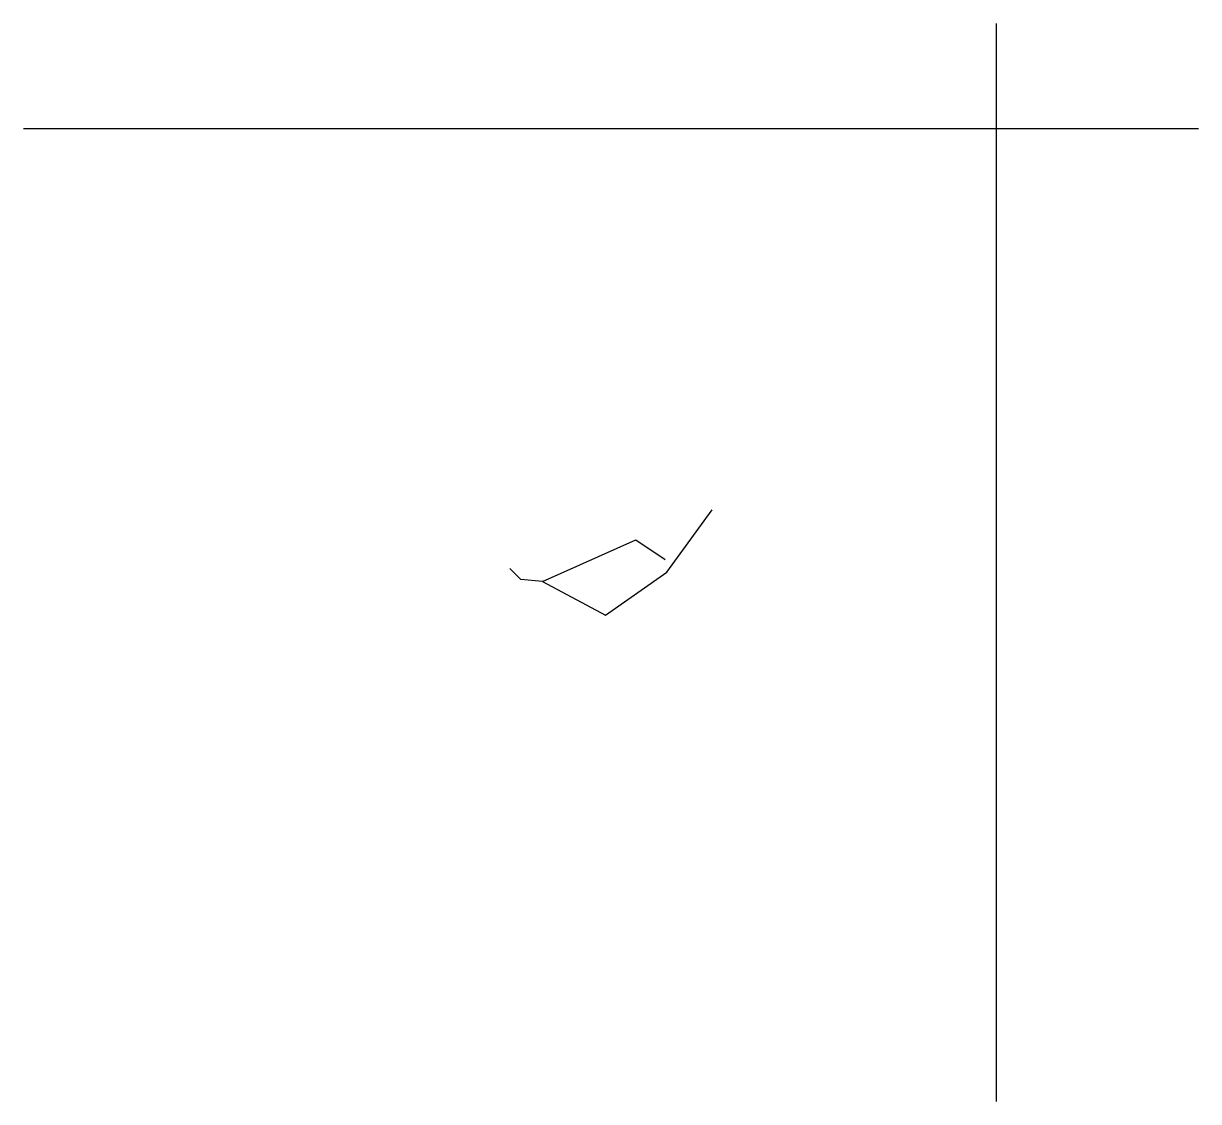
# Model space of a CAD drawing. Extents: x 0 to 121, y 0 to 111.
import ezdxf

# ---------------------------------------------------------------- set-up
doc = ezdxf.new("R2010")
doc.units = 0
doc.layers.add('CentreLine', color=5, linetype='CONTINUOUS')
doc.layers.add('Grid', color=7, linetype='CONTINUOUS')

msp = doc.modelspace()

# ---------------------------------------------------------------- linework, layer by layer
at = {"layer": 'CentreLine'}
for p, q in [((66.14, 54.41, 27.56), (70.78, 60.8, 25.88)), ((53.34, 53.45, 19.34), (62.94, 57.73, 3.15)), ((62.94, 57.73, 3.15), (65.95, 55.7)), ((51.11, 53.64, 21.03), (50, 54.8, 30.12)), ((50, 54.8, 30.12), (50, 54.8, 45.72)), ((59.84, 50, 20.37), (66.14, 54.41, 27.56)), ((53.34, 53.45, 19.34), (51.11, 53.64, 21.03)), ((53.34, 53.45, 19.34), (59.84, 50, 20.37))]:
    msp.add_line(p, q, dxfattribs=at)
at = {"layer": 'Grid'}
for p, q in [((100, 0), (100, 110.8)), ((0, 100), (120.78, 100))]:
    msp.add_line(p, q, dxfattribs=at)

doc.saveas('drawing.dxf')
